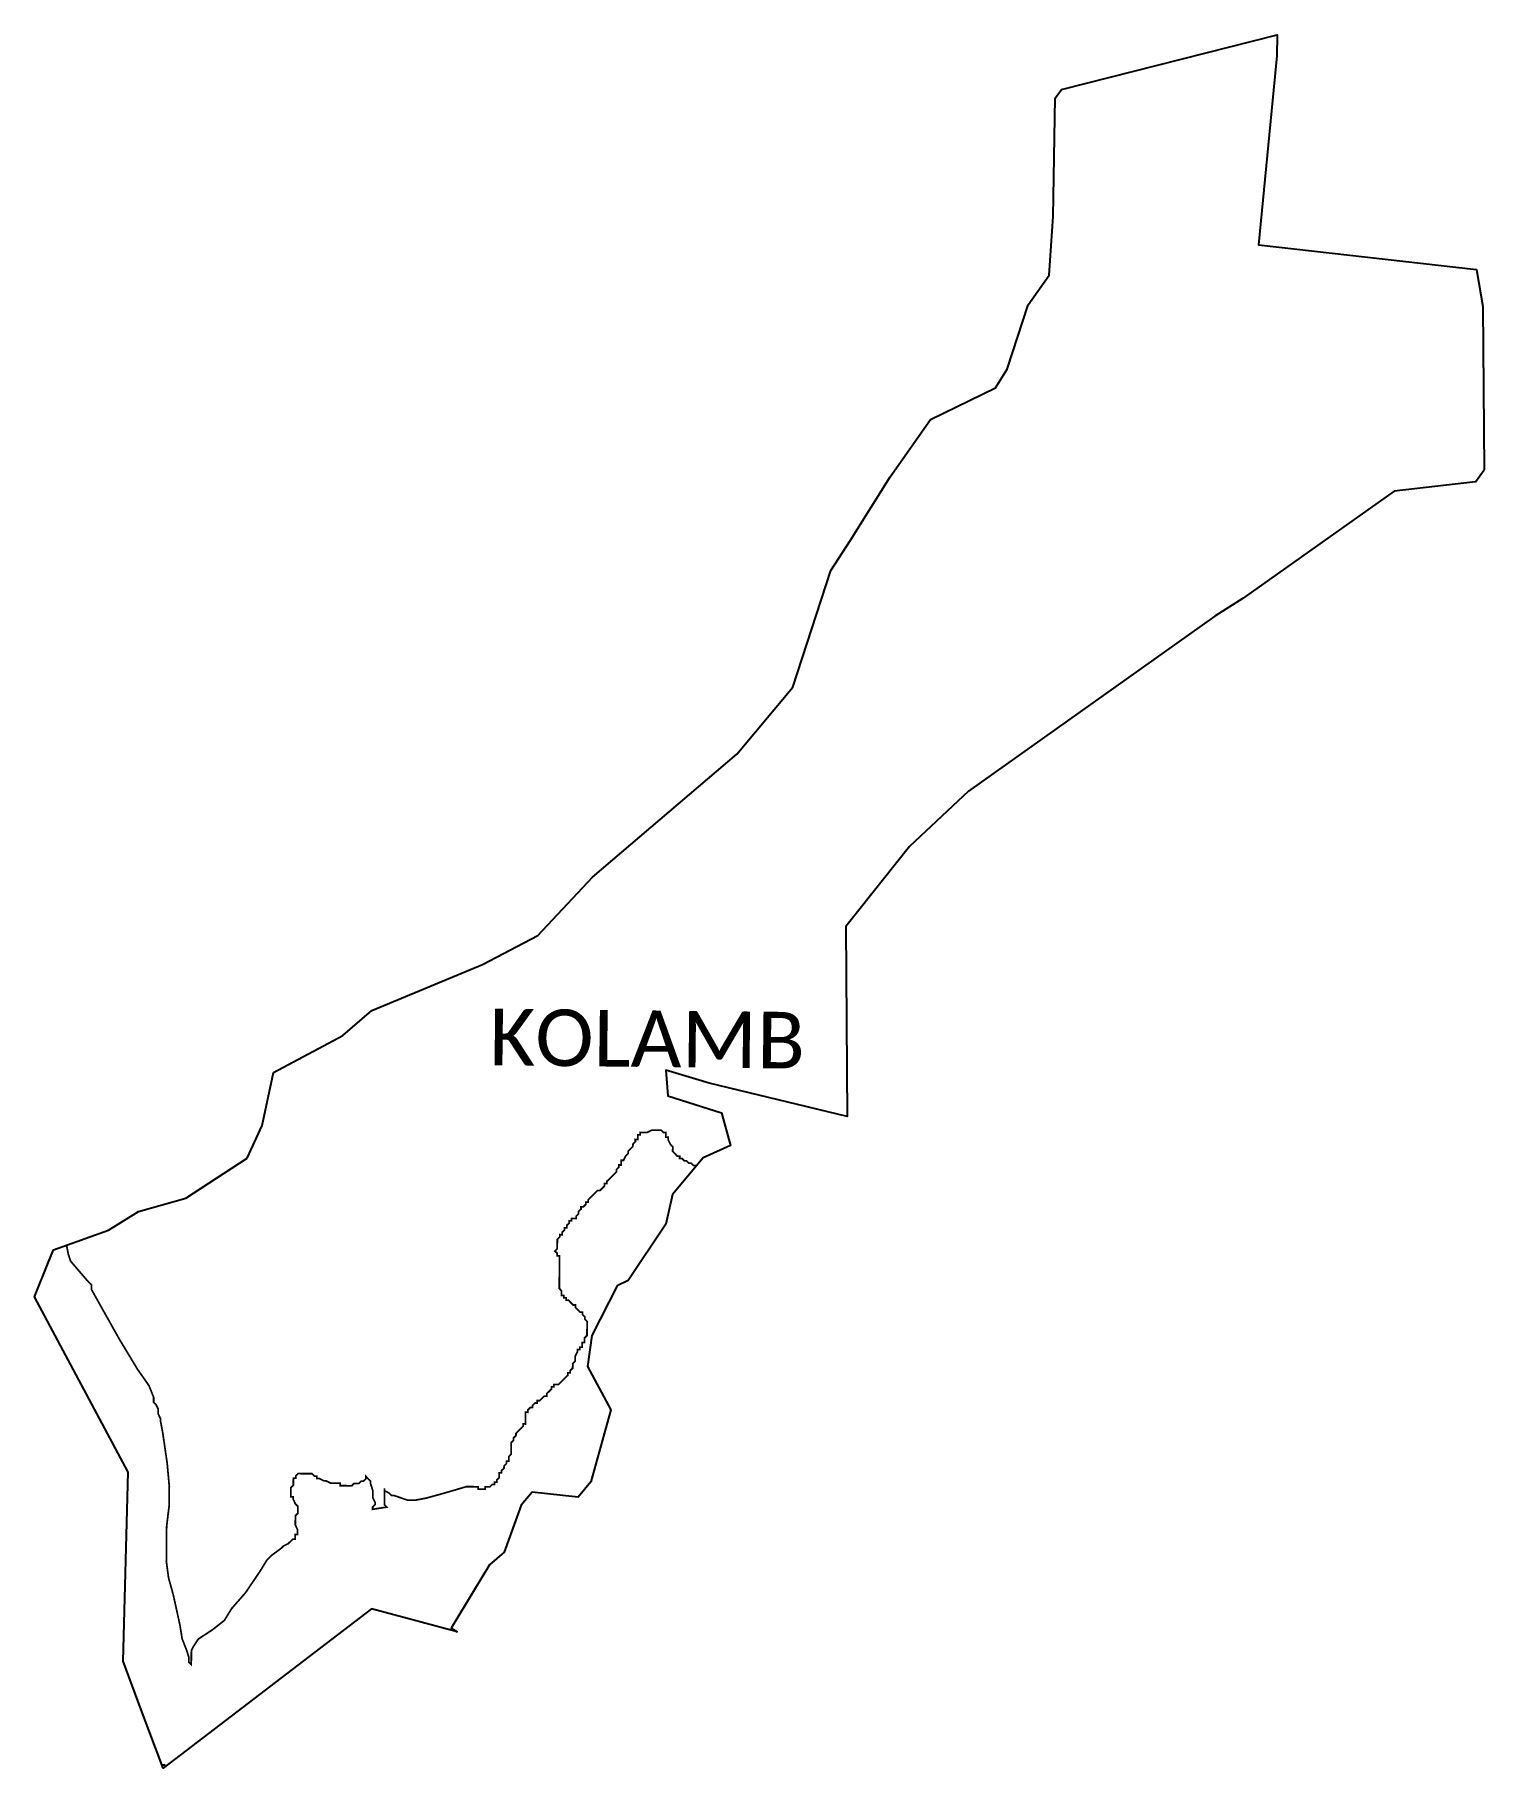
# Model space of a CAD drawing. Header units: metres. Extents: x 335632 to 338140, y 1777430 to 1780429.
import ezdxf

# ---------------------------------------------------------------- set-up
doc = ezdxf.new("R2010")
doc.units = ezdxf.units.M
for name, color, linetype in [('HAZARDS LINE', 1, 'Continuous'), ('village', 3, 'Continuous'), ('VILLAGE NAME', 250, 'Continuous')]:
    doc.layers.add(name, color=color, linetype=linetype)
doc.styles.get("Standard").update_dxf_attribs({"font": 'simplex.shx'})

msp = doc.modelspace()

# ---------------------------------------------------------------- linework, layer by layer
at = {"color": 3, "true_color": 0x00ff00, "flags": 128}
msp.add_lwpolyline([(338125, 1779655.5), (338140.4, 1779676.3)], dxfattribs=at)
at = {"layer": 'HAZARDS LINE', "lineweight": 18, "const_width": 3}
for points in [[(335687.3, 1778335.1), (335690.3, 1778319.6), (335694.3, 1778307.4), (335722.3, 1778274.8), (335726.3, 1778270.7), (335730.4, 1778266.7), (335730.3, 1778258.6), (335778.2, 1778173.2), (335810.1, 1778120.3), (335830.1, 1778091.8), (335838.1, 1778071.5), (335838, 1778063.4), (335842, 1778059.3), (335846, 1778051.2), (335845.9, 1778043.1), (335849.9, 1778034.9), (335849.9, 1778030.9), (335853.7, 1778010.6), (335861.4, 1777957.9), (335865.1, 1777917.4), (335864.9, 1777885), (335860.5, 1777848.6), (335860.3, 1777816.2), (335860, 1777787.9), (335863.8, 1777759.5), (335871.7, 1777731.1), (335883.4, 1777678.4), (335887.3, 1777654.1), (335895.2, 1777633.8), (335899.1, 1777621.6), (335899.1, 1777613.5), (335903.1, 1777609.4), (335903.2, 1777621.6), (335903.3, 1777633.7), (335907.4, 1777641.8), (335915.6, 1777653.8), (335927.8, 1777661.8), (335940, 1777669.8), (335960.4, 1777685.9), (335972.7, 1777706), (335997.2, 1777734.1), (336013.6, 1777758.3), (336021.8, 1777770.4), (336034.1, 1777790.5), (336042.3, 1777798.5), (336058.6, 1777810.6), (336062.6, 1777814.6), (336070.8, 1777818.6), (336078.9, 1777826.6), (336083, 1777826.6), (336083, 1777830.6), (336083, 1777834.7), (336087.1, 1777834.6), (336087.1, 1777838.7), (336087.1, 1777842.7), (336083.2, 1777850.8), (336083.2, 1777854.9), (336083.2, 1777858.9), (336083.3, 1777863), (336083.3, 1777867), (336087.4, 1777871.1), (336087.4, 1777875.1), (336087.4, 1777879.1), (336087.5, 1777883.2), (336083.5, 1777887.3), (336079.5, 1777895.4), (336079.5, 1777899.5), (336075.5, 1777899.5), (336075.5, 1777903.5), (336075.5, 1777907.6), (336075.6, 1777911.6), (336075.6, 1777915.7), (336079.7, 1777919.7), (336079.7, 1777923.7), (336079.7, 1777927.8), (336079.8, 1777931.8), (336083.8, 1777931.8), (336083.9, 1777935.9), (336087.9, 1777939.9), (336092, 1777939.8), (336096, 1777939.8), (336100.1, 1777939.8), (336104.1, 1777939.7), (336108.2, 1777939.7), (336112.2, 1777939.7), (336116.2, 1777935.6), (336120.3, 1777935.6), (336120.3, 1777931.5), (336124.3, 1777931.5), (336132.4, 1777927.4), (336136.4, 1777927.3), (336144.5, 1777923.2), (336148.5, 1777923.2), (336152.6, 1777923.1), (336156.6, 1777923.1), (336160.7, 1777923.1), (336160.6, 1777919), (336164.7, 1777919), (336168.7, 1777919), (336172.8, 1777918.9), (336176.8, 1777918.9), (336180.9, 1777918.9), (336184.9, 1777922.9), (336189, 1777922.9), (336193, 1777922.8), (336197.1, 1777926.8), (336201.2, 1777926.8), (336205.3, 1777930.8), (336205.3, 1777934.9), (336209.3, 1777930.8), (336213.3, 1777926.7), (336213.3, 1777922.7), (336217.2, 1777910.5), (336217.2, 1777906.4), (336217.1, 1777898.3), (336221.1, 1777890.2), (336221.1, 1777886.2), (336217, 1777882.1), (336217, 1777878.1), (336241.3, 1777881.9), (336237.3, 1777886), (336237.3, 1777890.1), (336237.3, 1777894.1), (336237.4, 1777902.2), (336237.4, 1777906.3), (336237.5, 1777910.3), (336237.5, 1777914.4), (336237.5, 1777910.3), (336245.5, 1777906.2), (336249.5, 1777902.1), (336253.6, 1777902.1), (336265.7, 1777897.9), (336277.8, 1777893.8), (336290, 1777893.7), (336310.2, 1777897.6), (336338.6, 1777905.4), (336379.2, 1777917.3), (336383.2, 1777917.2), (336387.3, 1777917.2), (336391.3, 1777917.2), (336395.4, 1777917.1), (336399.4, 1777917.1), (336399.4, 1777913), (336403.4, 1777913), (336407.5, 1777913), (336411.5, 1777912.9), (336411.6, 1777917), (336415.6, 1777917), (336419.7, 1777916.9), (336423.8, 1777920.9), (336427.8, 1777920.9), (336427.8, 1777925), (336431.9, 1777924.9), (336431.9, 1777929), (336436, 1777933), (336436, 1777937), (336436.1, 1777941.1), (336440.1, 1777941), (336440.1, 1777945.1), (336444.2, 1777949.1), (336444.3, 1777953.2), (336448.3, 1777957.2), (336448.4, 1777961.2), (336452.4, 1777961.2), (336452.4, 1777965.2), (336452.5, 1777969.3), (336456.6, 1777973.3), (336456.6, 1777977.3), (336456.6, 1777981.4), (336456.7, 1777985.4), (336456.7, 1777993.5), (336460.8, 1777997.6), (336460.8, 1778001.6), (336464.9, 1778005.6), (336465, 1778009.7), (336469, 1778013.7), (336473.1, 1778017.7), (336477.2, 1778021.7), (336477.2, 1778025.8), (336481.3, 1778025.7), (336481.3, 1778029.8), (336481.3, 1778033.8), (336481.4, 1778037.9), (336481.4, 1778041.9), (336481.4, 1778046), (336485.5, 1778045.9), (336485.5, 1778050), (336489.6, 1778054), (336493.6, 1778054), (336493.7, 1778058), (336497.8, 1778062), (336501.8, 1778062), (336501.8, 1778066), (336505.9, 1778066), (336510, 1778070), (336514.1, 1778074), (336518.1, 1778074), (336518.1, 1778078.1), (336522.2, 1778082.1), (336526.3, 1778086.1), (336526.3, 1778090.1), (336530.4, 1778090.1), (336530.4, 1778094.1), (336534.5, 1778094.1), (336538.5, 1778094.1), (336542.6, 1778098.1), (336546.7, 1778102.1), (336550.7, 1778106.1), (336554.8, 1778110.1), (336554.9, 1778114.2), (336558.9, 1778114.2), (336558.9, 1778118.2), (336563, 1778122.2), (336563.1, 1778126.3), (336563.1, 1778130.3), (336567.2, 1778134.3), (336567.2, 1778138.4), (336567.2, 1778142.4), (336571.3, 1778150.5), (336571.4, 1778154.5), (336575.4, 1778154.5), (336575.5, 1778158.6), (336579.5, 1778158.5), (336579.5, 1778162.6), (336579.6, 1778166.6), (336583.6, 1778166.6), (336583.7, 1778170.6), (336583.7, 1778174.7), (336587.8, 1778178.7), (336587.8, 1778182.7), (336587.8, 1778186.8), (336587.9, 1778190.8), (336587.9, 1778194.9), (336587.9, 1778198.9), (336588, 1778203), (336583.9, 1778207.1), (336584, 1778211.1), (336580, 1778215.2), (336580, 1778219.2), (336576, 1778219.3), (336571.9, 1778223.4), (336567.9, 1778227.4), (336568, 1778231.5), (336563.9, 1778231.5), (336559.9, 1778235.6), (336555.9, 1778239.7), (336551.8, 1778239.7), (336551.9, 1778243.8), (336547.8, 1778243.8), (336547.9, 1778247.8), (336543.8, 1778247.9), (336543.8, 1778251.9), (336543.9, 1778256), (336539.9, 1778260.1), (336539.9, 1778264.1), (336539.9, 1778268.2), (336540, 1778272.2), (336540, 1778276.2), (336540, 1778280.3), (336540.1, 1778284.3), (336540.1, 1778288.4), (336540.1, 1778292.4), (336540.2, 1778296.5), (336540.2, 1778300.5), (336540.2, 1778304.6), (336540.3, 1778308.6), (336540.3, 1778312.7), (336540.3, 1778316.7), (336536.3, 1778316.8), (336536.3, 1778320.8), (336532.3, 1778324.9), (336536.4, 1778328.9), (336536.4, 1778333), (336536.4, 1778337), (336536.5, 1778341.1), (336536.5, 1778345.1), (336540.6, 1778349.1), (336540.6, 1778353.2), (336544.7, 1778353.1), (336544.7, 1778357.2), (336548.8, 1778361.2), (336548.8, 1778365.2), (336552.9, 1778365.2), (336552.9, 1778369.3), (336557, 1778373.3), (336557, 1778377.3), (336561.1, 1778377.3), (336561.1, 1778381.3), (336565.1, 1778381.3), (336569.2, 1778381.3), (336569.2, 1778385.3), (336573.3, 1778389.3), (336573.3, 1778393.4), (336577.4, 1778397.4), (336577.4, 1778401.4), (336581.5, 1778401.4), (336585.6, 1778405.4), (336585.6, 1778409.5), (336589.6, 1778409.4), (336589.7, 1778413.5), (336593.8, 1778417.5), (336597.8, 1778421.5), (336601.9, 1778425.5), (336606, 1778429.5), (336610.1, 1778429.5), (336614.1, 1778433.5), (336618.2, 1778437.5), (336618.2, 1778441.6), (336622.3, 1778441.6), (336622.3, 1778445.6), (336626.4, 1778449.6), (336630.5, 1778453.6), (336634.6, 1778457.7), (336638.6, 1778461.7), (336638.7, 1778465.7), (336642.8, 1778469.7), (336642.8, 1778473.8), (336646.8, 1778473.7), (336646.9, 1778477.8), (336646.9, 1778481.8), (336651, 1778481.8), (336655.1, 1778489.9), (336659.2, 1778493.9), (336659.2, 1778497.9), (336663.3, 1778502), (336667.3, 1778506), (336667.4, 1778510), (336671.5, 1778514), (336671.5, 1778518.1), (336675.5, 1778518), (336675.6, 1778522.1), (336675.6, 1778526.1), (336679.7, 1778526.1), (336679.7, 1778530.2), (336683.7, 1778530.1), (336687.8, 1778530.1), (336691.8, 1778530.1), (336700, 1778534), (336704, 1778534), (336712.1, 1778533.9), (336716.1, 1778533.9), (336720.2, 1778529.8), (336724.2, 1778529.8), (336724.2, 1778525.7), (336724.1, 1778521.7), (336728.2, 1778521.7), (336728.2, 1778517.6), (336732.1, 1778509.5), (336736.2, 1778505.4), (336736.1, 1778501.4), (336736.1, 1778497.3), (336740.1, 1778493.2), (336744.1, 1778489.1), (336748.2, 1778489.1), (336748.1, 1778485.1), (336752.2, 1778485), (336756.2, 1778481), (336760.2, 1778480.9), (336764.3, 1778476.8), (336768.3, 1778476.8), (336772.3, 1778472.7), (336776.4, 1778472.7), (336776.4, 1778471.2)], [(335858.8, 1777433.2), (335857.2, 1777435.7), (335853.1, 1777435.7), (335852.3, 1777435.7)]]:
    msp.add_lwpolyline(points, dxfattribs=at)
at = {"layer": 'village', "color": 3, "true_color": 0x00ff00}
msp.add_polyline3d([(338125, 1779655.5, 0), (337984.3, 1779639.3, 0), (337723, 1779454.3, 0), (337674.2, 1779423.3, 0), (337247.7, 1779120.4, 0), (337145.7, 1779024.9, 0), (337035.6, 1778886.5, 0), (337038, 1778557.8, 0), (336799.2, 1778615.6, 0), (336724.3, 1778638.1, 0), (336727.6, 1778593.2, 0), (336820.4, 1778564, 0), (336835.9, 1778507.5, 0), (336789, 1778486.3, 0), (336735.6, 1778422.7, 0), (336724, 1778371.5, 0), (336659.3, 1778273.8, 0), (336640.1, 1778264.9, 0), (336596.2, 1778179, 0), (336588.6, 1778125.3, 0), (336629, 1778050.1, 0), (336594.7, 1777925.7, 0), (336572.4, 1777899.3, 0), (336492.7, 1777907.6, 0), (336474, 1777885.1, 0), (336444.3, 1777803.8, 0), (336419.3, 1777782.3, 0), (336352.9, 1777672.7, 0), (336362.9, 1777666.1, 0), (336214.7, 1777705.8, 0), (335854.5, 1777430, 0), (335816.5, 1777531.2, 0), (335785, 1777615.2, 0), (335793.8, 1777942.3, 0), (335632.1, 1778245.4, 0), (335655.7, 1778304.7, 0), (335664.6, 1778327, 0), (335759.9, 1778361.3, 0), (335811.6, 1778393.1, 0), (335893.6, 1778416.6, 0), (335999.6, 1778485.6, 0), (336025.5, 1778542.3, 0), (336045.2, 1778633.6, 0), (336165.4, 1778697.8, 0), (336215.6, 1778741.2, 0), (336406.9, 1778820.5, 0), (336502.5, 1778871.1, 0), (336597.4, 1778971.5, 0), (336846.9, 1779184.6, 0), (336944.2, 1779300.6, 0), (337009.5, 1779502.1, 0), (337043.9, 1779555, 0), (337112.1, 1779664.3, 0), (337182.4, 1779763.4, 0), (337294.8, 1779818.1, 0), (337314.8, 1779850.7, 0), (337351, 1779962.1, 0), (337387.5, 1780013.1, 0), (337394.2, 1780114.8, 0), (337397.6, 1780319.7, 0), (337408.9, 1780334.2, 0), (337781.9, 1780429.3, 0), (337781.6, 1780392.5, 0), (337749.8, 1780065.9, 0), (338126.7, 1780023, 0), (338137.7, 1779959.3, 0), (338140.4, 1779676.3, 0)], dxfattribs=at)
msp.add_polyline3d([(338125, 1779655.5, 0), (337984.3, 1779639.3, 0), (337723, 1779454.3, 0), (337674.2, 1779423.3, 0), (337247.7, 1779120.4, 0), (337145.7, 1779024.9, 0), (337035.6, 1778886.5, 0), (337038, 1778557.8, 0), (336799.2, 1778615.6, 0), (336724.3, 1778638.1, 0), (336727.6, 1778593.2, 0), (336820.4, 1778564, 0), (336835.9, 1778507.5, 0), (336789, 1778486.3, 0), (336735.6, 1778422.7, 0), (336724, 1778371.5, 0), (336659.3, 1778273.8, 0), (336640.1, 1778264.9, 0), (336596.2, 1778179, 0), (336588.6, 1778125.3, 0), (336629, 1778050.1, 0), (336594.7, 1777925.7, 0), (336572.4, 1777899.3, 0), (336492.7, 1777907.6, 0), (336474, 1777885.1, 0), (336444.3, 1777803.8, 0), (336419.3, 1777782.3, 0), (336352.9, 1777672.7, 0), (336362.9, 1777666.1, 0), (336214.7, 1777705.8, 0), (335854.5, 1777430, 0), (335816.5, 1777531.2, 0), (335785, 1777615.2, 0), (335793.8, 1777942.3, 0), (335632.1, 1778245.4, 0), (335655.7, 1778304.7, 0), (335664.6, 1778327, 0), (335759.9, 1778361.3, 0), (335811.6, 1778393.1, 0), (335893.6, 1778416.6, 0), (335999.6, 1778485.6, 0), (336025.5, 1778542.3, 0), (336045.2, 1778633.6, 0), (336165.4, 1778697.8, 0), (336215.6, 1778741.2, 0), (336406.9, 1778820.5, 0), (336502.5, 1778871.1, 0), (336597.4, 1778971.5, 0), (336846.9, 1779184.6, 0), (336944.2, 1779300.6, 0), (337009.5, 1779502.1, 0), (337043.9, 1779555, 0), (337112.1, 1779664.3, 0), (337182.4, 1779763.4, 0), (337294.8, 1779818.1, 0), (337314.8, 1779850.7, 0), (337351, 1779962.1, 0), (337387.5, 1780013.1, 0), (337394.2, 1780114.8, 0), (337397.6, 1780319.7, 0), (337408.9, 1780334.2, 0), (337781.9, 1780429.3, 0), (337781.6, 1780392.5, 0), (337749.8, 1780065.9, 0), (338126.7, 1780023, 0), (338137.7, 1779959.3, 0), (338140.4, 1779676.3, 0)], dxfattribs=at)

# ---------------------------------------------------------------- texts
at = {"layer": 'VILLAGE NAME', "insert": (336419.7, 1778744.2), "char_height": 97.83, "attachment_point": 1, "rotation": 359.3742}
msp.add_mtext_dynamic_manual_height_columns('{\\fCalibri|b0|i0|c0|p34;KOLAMB}', width=965.367, gutter_width=489.2, heights=[0], dxfattribs=at)

doc.saveas('drawing.dxf')
